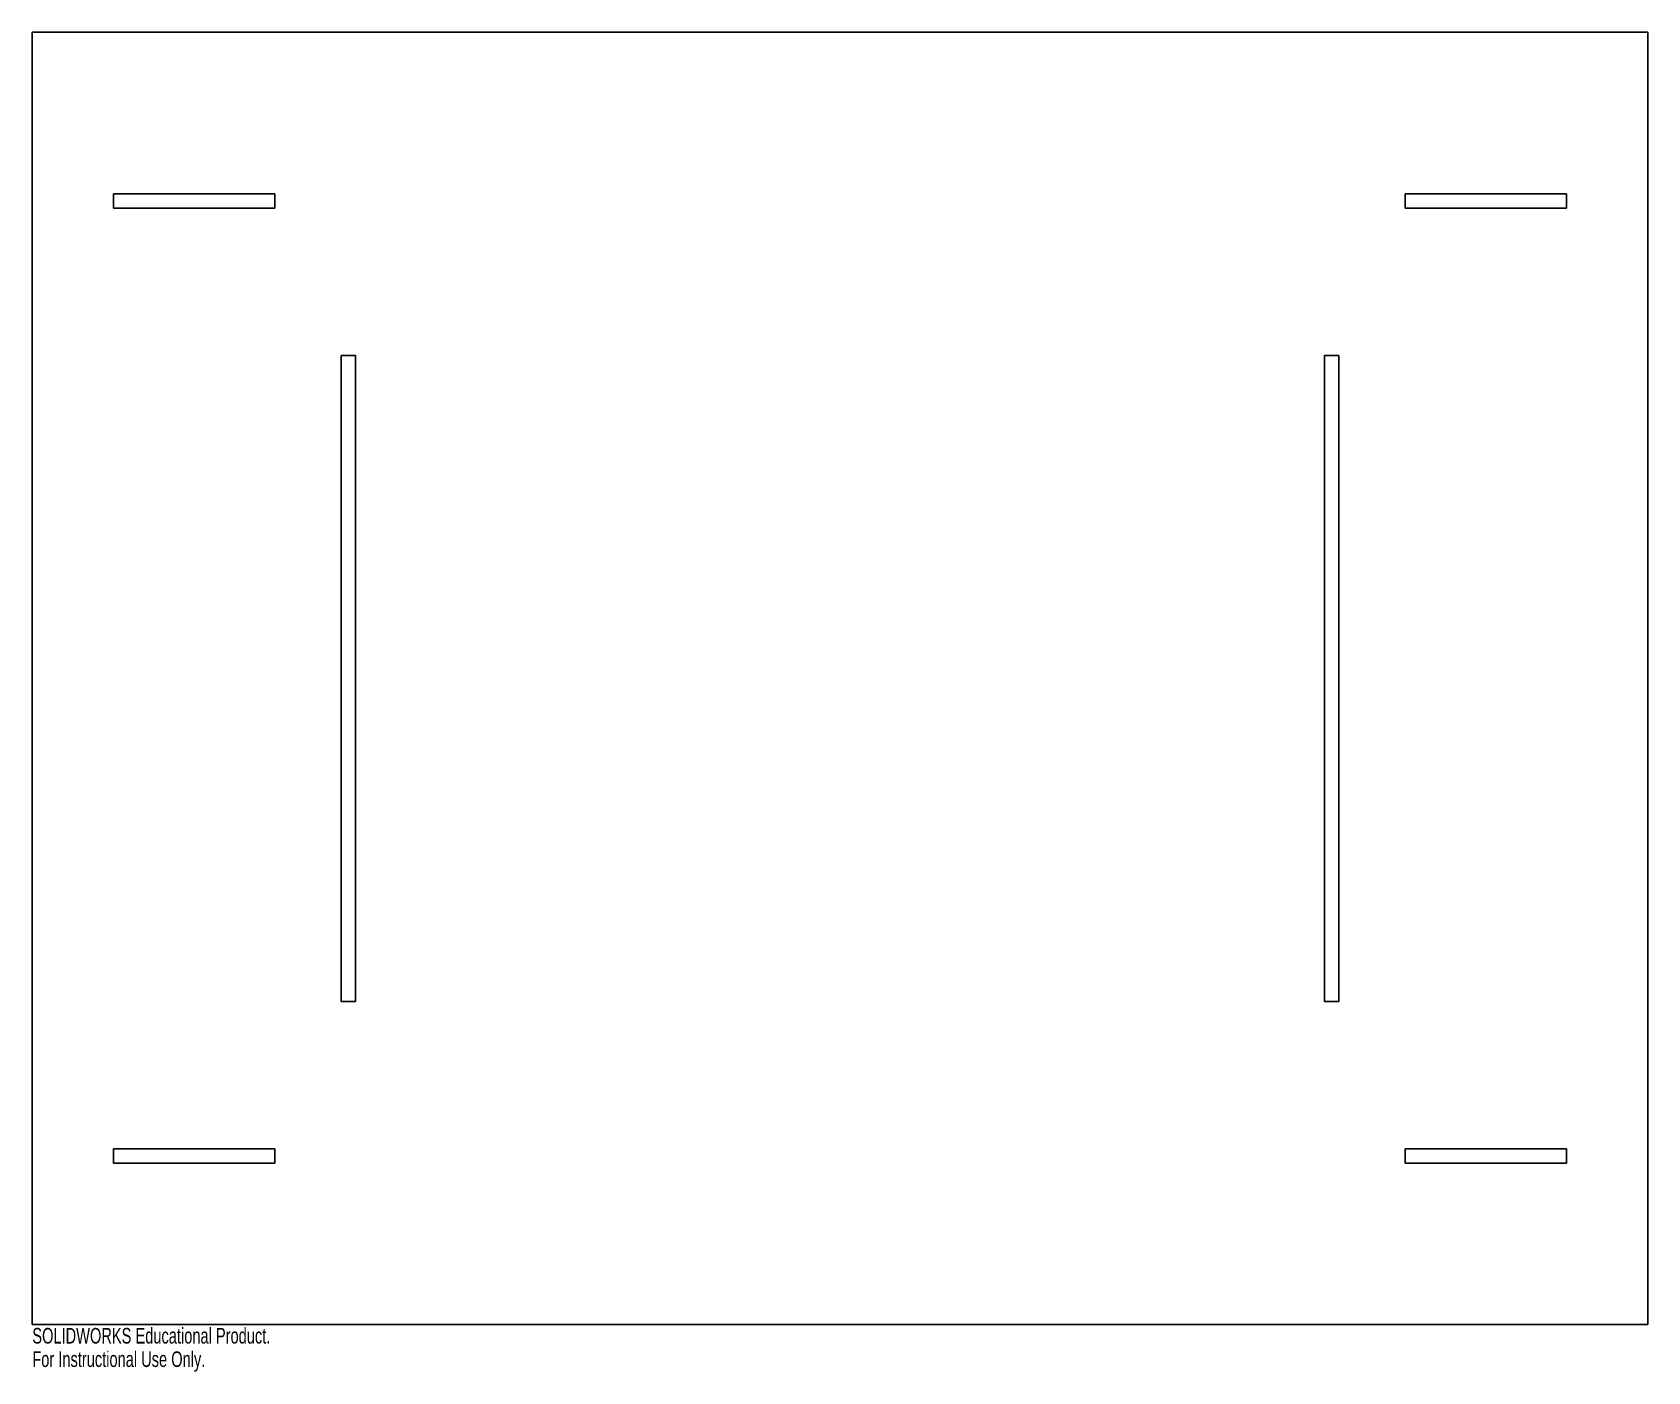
# Model space of a CAD drawing. Header units: millimetres. Extents: x -250 to 250, y -215 to 200.
import ezdxf

# ---------------------------------------------------------------- set-up
doc = ezdxf.new("R2010")
doc.units = ezdxf.units.MM
doc.styles.add('SLDTEXTSTYLE0', font='TXT', dxfattribs={"width": 0.7})

msp = doc.modelspace()

# ---------------------------------------------------------------- linework, layer by layer
at = {"color": 7, "linetype": 'Continuous', "lineweight": 25}
for p, q in [((-250, 200), (250, 200)), ((-250, 200), (-250, -200)), ((250, 200), (250, -200)), ((-224.9, 150), (-224.9, 145.6)), ((-174.9, 150), (-224.9, 150)), ((-174.9, 145.6), (-174.9, 150)), ((174.9, 145.6), (174.9, 150)), ((174.9, 150), (224.9, 150)), ((224.9, 150), (224.9, 145.6)), ((-224.9, 145.6), (-174.9, 145.6)), ((224.9, 145.6), (174.9, 145.6)), ((-154.4, 100), (-154.4, -100)), ((-154.4, 100), (-150, 100)), ((-150, 100), (-150, -100)), ((154.4, 100), (150, 100)), ((150, 100), (150, -100)), ((154.4, 100), (154.4, -100)), ((-154.4, -100), (-150, -100)), ((154.4, -100), (150, -100)), ((-224.9, -150), (-224.9, -145.6)), ((-224.9, -145.6), (-174.9, -145.6)), ((-174.9, -150), (-224.9, -150)), ((-174.9, -145.6), (-174.9, -150)), ((174.9, -145.6), (174.9, -150)), ((224.9, -145.6), (174.9, -145.6)), ((174.9, -150), (224.9, -150)), ((224.9, -150), (224.9, -145.6)), ((-250, -200), (250, -200))]:
    msp.add_line(p, q, dxfattribs=at)

# ---------------------------------------------------------------- texts
at = {"color": 7, "linetype": 'Continuous', "char_height": 4.8336, "attachment_point": 1, "style": 'SLDTEXTSTYLE0'}
for s, insert in [('SOLIDWORKS Educational Product.', (-250, -201.02)), ('For Instructional Use Only.', (-250, -208.27))]:
    msp.add_mtext(s, dxfattribs=dict(at, insert=insert))

doc.saveas('drawing.dxf')
